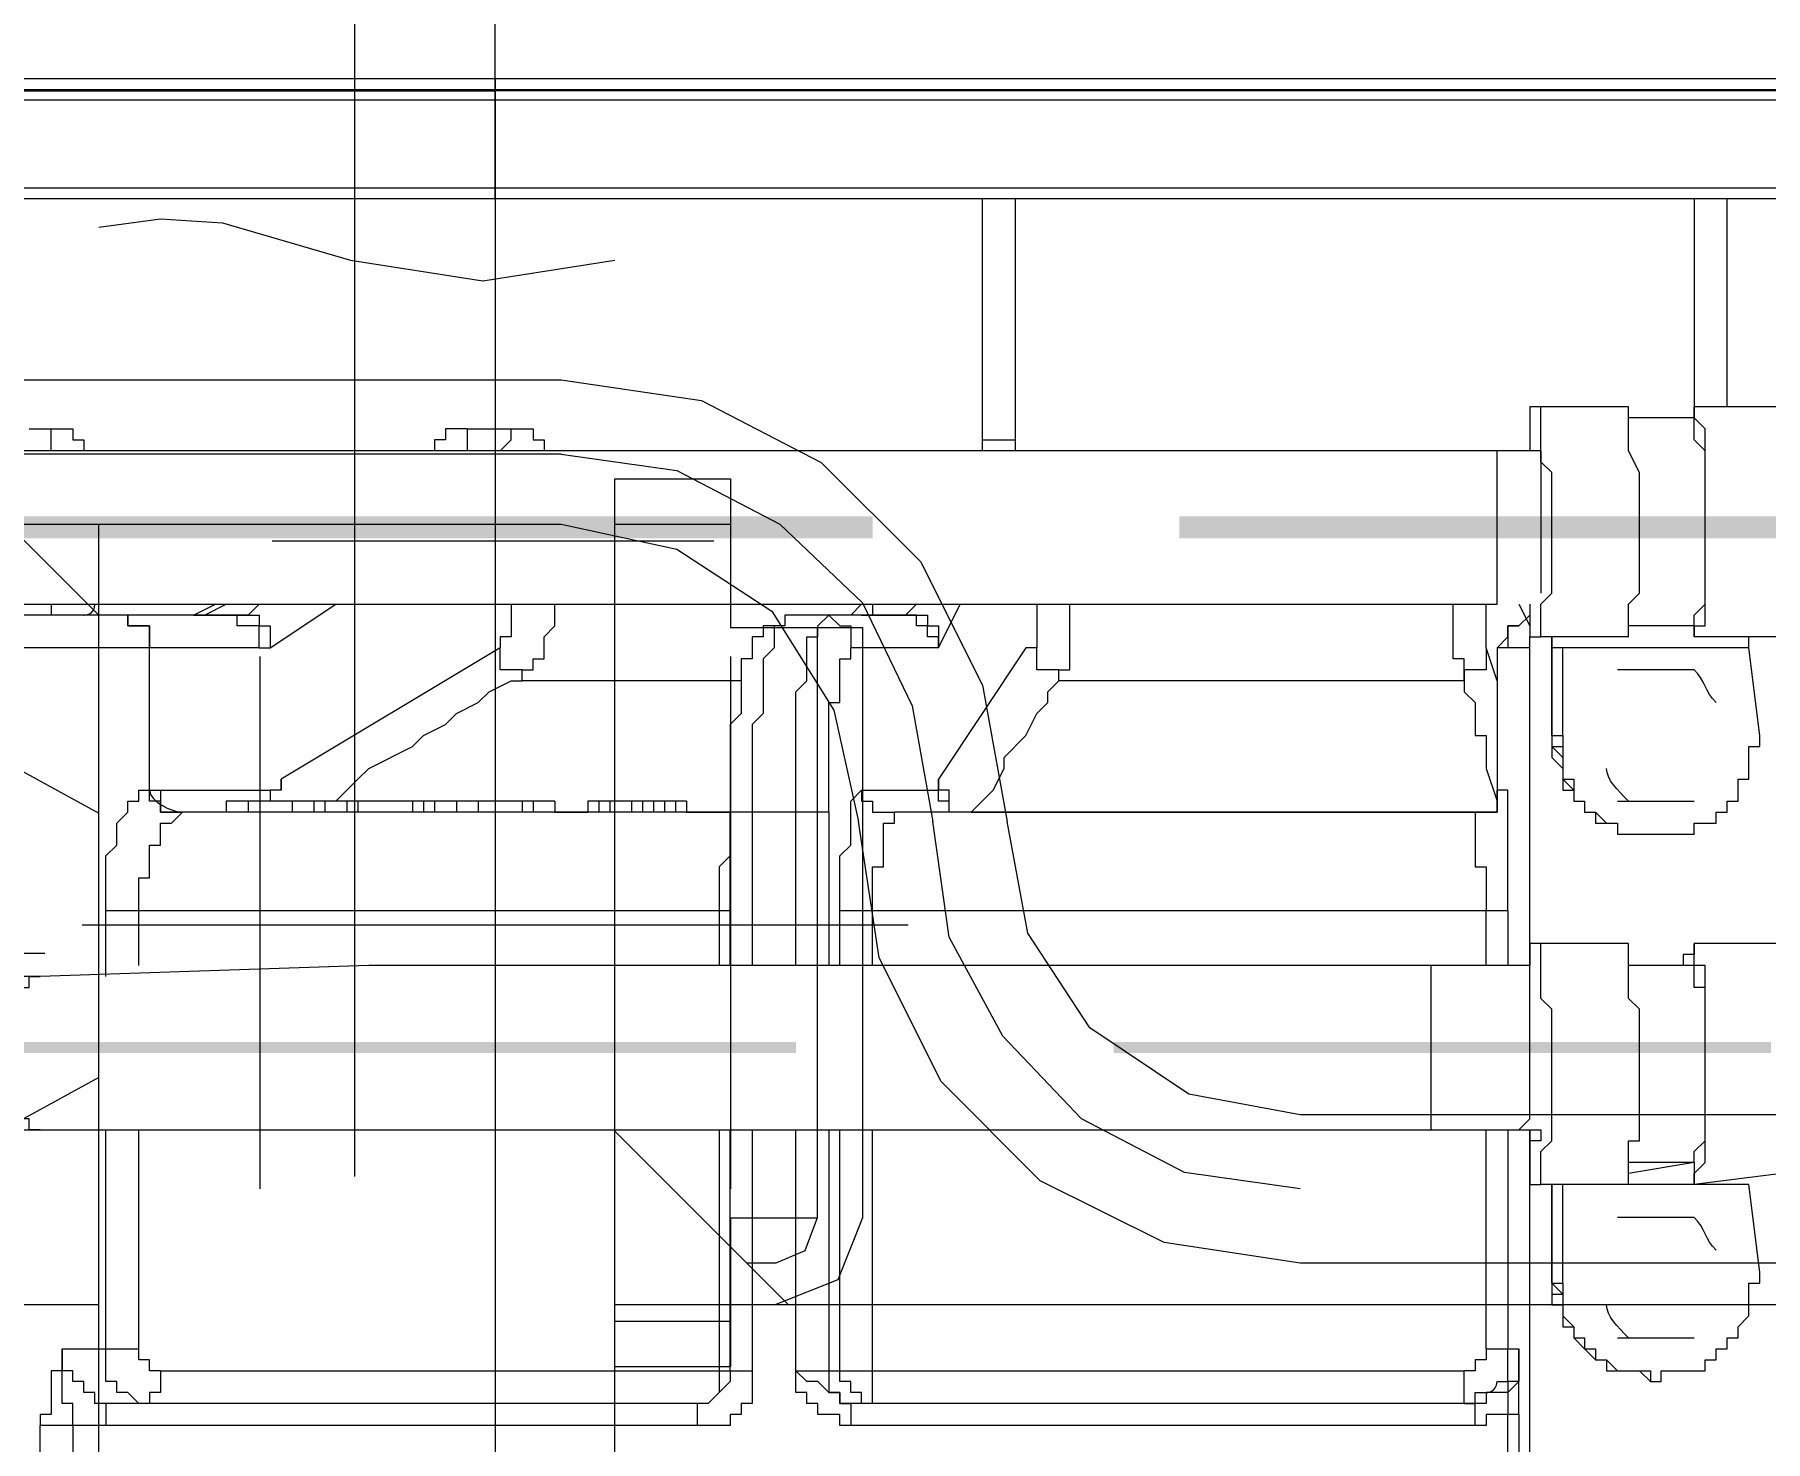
# Model space of a CAD drawing. Header units: millimetres. Extents: x 25083 to 52777, y 24772 to 45779.
# Drawn here: x 38452.4 to 38511.1, y 33560.2 to 33607.9 of the extents above; entities that cross this region are included whole.
import ezdxf

# ---------------------------------------------------------------- set-up
doc = ezdxf.new("R2010")
doc.units = ezdxf.units.MM
doc.layers.add('小车', color=7, linetype='Continuous')
doc.styles.get("Standard").update_dxf_attribs({"font": ''})
doc.styles.get('Standard').set_extended_font_data('SimSun')
doc.dimstyles.new('15', dxfattribs={"dimtxt": 15, "dimasz": 10, "dimexe": 2, "dimexo": 1, "dimgap": 1, "dimtad": 1, "dimdsep": 46, "dimtxsty": 'Standard', "dimcen": 2.5, "dimadec": 0, "dimazin": 0, "dimtfac": 1, "dimtmove": 2, "dimatfit": 3, "dimfxl": 1, "dimtolj": 1, "dimarcsym": 0})
doc.dimstyles.new('ISO-25', dxfattribs={"dimtxt": 2.5, "dimasz": 2.5, "dimexe": 1.25, "dimexo": 0.625, "dimtad": 1, "dimtxsty": 'Standard', "dimcen": 2.5, "dimadec": 0, "dimazin": 0, "dimtfac": 1, "dimtmove": 0, "dimatfit": 3, "dimfxl": 1, "dimarcsym": 0})

# ---------------------------------------------------------------- blocks, each defined once
blk = doc.blocks.new('*D925')
at = {"color": 0, "lineweight": -2}
for p, q in [((29677.862, 34881.662), (29677.862, 32448.293)), ((40733.017, 34757.645), (40733.017, 32448.293)), ((29680.362, 32449.543), (40730.517, 32449.543))]:
    blk.add_line(p, q, dxfattribs=at)
at = {"color": 0}
for points in [[(29680.362, 32449.96), (29680.362, 32449.127), (29677.862, 32449.543)], [(40730.517, 32449.127), (40730.517, 32449.96), (40733.017, 32449.543)]]:
    blk.add_solid(points, dxfattribs=at)
at = {"layer": 'DEFPOINTS', "color": 0}
for p in [(29677.862, 34882.287), (40733.017, 34758.27), (40733.017, 32449.543)]:
    blk.add_point(p, dxfattribs=at)
at = {"color": 0, "insert": (35205.439, 32451.628), "char_height": 2.5, "attachment_point": 5}
blk.add_mtext('11055,15', dxfattribs=at)
blk = doc.blocks.new('zw$D2F4')
h = blk.add_hatch(color=7)
h.dxf.hatch_style = 2
h.paths.add_polyline_path([(394.383, 1038.32), (394.383, 1041.291), (394.012, 1041.291), (394.012, 1038.32)])
h = blk.add_hatch(color=7)
edge = h.paths.add_edge_path(flags=0)
edge.add_spline(control_points=[(412.208, 988.929), (412.208, 988.929), (412.208, 999.698), (412.208, 999.698), (412.208, 999.698), (411.466, 999.698), (411.466, 999.698), (411.466, 999.698), (411.466, 988.929), (411.466, 988.929), (411.466, 988.929), (412.208, 988.929), (412.208, 988.929), (412.208, 988.929), (412.208, 988.929), (412.208, 988.929)], knot_values=[0, 0, 0, 0, 1, 1, 1, 2, 2, 2, 3, 3, 3, 4, 4, 4, 5, 5, 5, 5], degree=3, periodic=0)
edge = h.paths.add_edge_path(flags=0)
edge.add_spline(control_points=[(412.208, 1010.096), (412.208, 1010.096), (412.208, 1039.062), (412.208, 1039.062), (412.208, 1039.062), (411.466, 1039.062), (411.466, 1039.062), (411.466, 1039.062), (411.466, 1010.096), (411.466, 1010.096), (411.466, 1010.096), (412.208, 1010.096), (412.208, 1010.096), (412.208, 1010.096), (412.208, 1010.096), (412.208, 1010.096)], knot_values=[0, 0, 0, 0, 1, 1, 1, 2, 2, 2, 3, 3, 3, 4, 4, 4, 5, 5, 5, 5], degree=3, periodic=0)
h = blk.add_hatch(color=7)
edge = h.paths.add_edge_path(flags=0)
edge.add_spline(control_points=[(394.383, 991.529), (394.383, 991.529), (394.383, 1001.927), (394.383, 1001.927), (394.383, 1001.927), (394.012, 1001.927), (394.012, 1001.927), (394.012, 1001.927), (394.012, 991.529), (394.012, 991.529), (394.012, 991.529), (394.383, 991.529), (394.383, 991.529), (394.383, 991.529), (394.383, 991.529), (394.383, 991.529)], knot_values=[0, 0, 0, 0, 1, 1, 1, 2, 2, 2, 3, 3, 3, 4, 4, 4, 5, 5, 5, 5], degree=3, periodic=0)
edge = h.paths.add_edge_path(flags=0)
edge.add_spline(control_points=[(394.383, 1012.696), (394.383, 1012.696), (394.383, 1038.32), (394.383, 1038.32), (394.383, 1038.32), (394.012, 1038.32), (394.012, 1038.32), (394.012, 1038.32), (394.012, 1012.696), (394.012, 1012.696), (394.012, 1012.696), (394.383, 1012.696), (394.383, 1012.696), (394.383, 1012.696), (394.383, 1012.696), (394.383, 1012.696)], knot_values=[0, 0, 0, 0, 1, 1, 1, 2, 2, 2, 3, 3, 3, 4, 4, 4, 5, 5, 5, 5], degree=3, periodic=0)
h = blk.add_hatch(color=7)
h.dxf.hatch_style = 2
h.paths.add_polyline_path([(394.383, 988.186), (394.383, 991.529), (394.012, 991.529), (394.012, 988.186)])
h = blk.add_hatch(color=7)
h.dxf.hatch_style = 2
h.paths.add_polyline_path([(412.208, 980.759), (412.208, 988.929), (411.466, 988.929), (411.466, 980.759)])
h = blk.add_hatch(color=7)
h.dxf.hatch_style = 2
h.paths.add_polyline_path([(394.383, 979.645), (394.383, 988.186), (394.012, 988.186), (394.012, 979.645)])
h = blk.add_hatch(color=7)
h.dxf.hatch_style = 2
h.paths.add_polyline_path([(412.208, 977.417), (412.208, 980.759), (411.466, 980.759), (411.466, 978.531), (411.466, 977.417)])
at = {"color": 7, "lineweight": 5}
for points in [[(426.32, 925.798), (426.32, 1061.715)], [(427.063, 1061.715), (427.063, 925.798)], [(426.691, 1061.344), (426.691, 926.169)], [(423.349, 1045.004), (423.349, 925.798)], [(422.978, 961.077), (422.978, 1044.633)], [(422.978, 961.448), (422.978, 1044.261)], [(391.412, 1041.291), (391.412, 1038.32)], [(396.611, 1038.32), (396.611, 1041.291)], [(408.866, 1031.635), (408.866, 1039.805)], [(391.412, 1038.32), (391.412, 1038.691), (391.784, 1038.691), (391.784, 1039.062), (392.155, 1039.062), (392.526, 1039.062), (392.898, 1039.062), (392.898, 1039.434), (394.012, 1039.434)], [(394.012, 1039.434), (395.497, 1039.434), (395.497, 1039.062), (396.24, 1039.062), (396.24, 1038.691), (396.611, 1038.691), (396.611, 1038.32)], [(407.752, 1030.893), (407.752, 1039.062)], [(409.238, 1039.062), (409.238, 988.929)], [(414.437, 988.929), (414.437, 1039.062)], [(415.179, 1038.691), (415.179, 1037.948)], [(378.043, 1038.32), (381.386, 1038.32)], [(381.386, 1037.206), (381.386, 1038.32)], [(383.985, 1037.577), (383.242, 1037.577), (383.242, 1037.948), (381.757, 1037.948), (381.757, 1038.32), (381.386, 1038.32)], [(391.412, 1038.32), (391.412, 991.529)], [(396.983, 991.529), (396.983, 1027.179), (396.611, 1038.32)], [(409.238, 1037.948), (408.866, 1037.948), (408.866, 1038.32)], [(381.386, 1037.206), (382.128, 1037.206), (382.128, 1037.577), (383.985, 1037.577)], [(382.128, 1036.092), (382.128, 1036.463), (382.5, 1036.463), (382.5, 1036.834), (382.871, 1036.834), (382.871, 1037.206), (383.242, 1037.206), (383.242, 1037.577), (383.985, 1037.577)], [(383.985, 1037.577), (383.985, 1034.978)], [(415.179, 1037.948), (415.179, 1037.206), (414.808, 1037.206), (414.808, 1036.834), (414.437, 1036.834)], [(414.437, 1037.948), (415.179, 1037.948)], [(381.386, 1037.206), (378.043, 1037.206)], [(381.386, 1036.463), (381.386, 1037.206)], [(381.386, 1016.038), (381.386, 1036.463)], [(382.128, 1036.092), (381.386, 1036.092), (381.386, 1036.463)], [(382.128, 1016.038), (382.128, 1036.092)], [(382.5, 1035.349), (382.5, 1035.72), (382.871, 1035.72), (382.871, 1036.092), (383.614, 1036.092), (383.985, 1036.092)], [(383.985, 1036.092), (391.412, 1036.092)], [(396.611, 1036.092), (398.84, 1036.092)], [(398.84, 1014.924), (398.84, 1036.092)], [(398.84, 1036.092), (400.696, 1036.092), (401.068, 1035.72), (401.81, 1035.72), (402.182, 1035.349), (402.553, 1035.349), (402.553, 1034.978), (402.925, 1034.978), (402.925, 1034.606)], [(382.128, 1034.606), (382.128, 1034.978), (382.5, 1035.349)], [(408.866, 1035.349), (408.495, 1035.349), (408.495, 1034.978)], [(408.495, 1034.978), (408.495, 1035.349), (408.866, 1035.349)], [(383.242, 1034.235), (382.5, 1034.235), (382.5, 1034.606), (382.128, 1034.606)], [(383.242, 1034.235), (383.242, 1034.606), (383.614, 1034.606), (383.614, 1034.978), (383.985, 1034.978)], [(383.985, 1034.978), (391.412, 1034.978)], [(396.983, 1034.978), (398.84, 1034.978)], [(398.84, 1034.978), (399.954, 1034.978), (399.954, 1034.606), (401.068, 1034.606), (401.068, 1034.235), (401.439, 1034.235), (401.81, 1034.235), (401.81, 1033.863)], [(402.925, 1034.606), (402.925, 1034.235), (402.182, 1034.235), (402.182, 1033.863)], [(402.182, 1034.235), (402.553, 1034.235), (402.553, 1034.606), (402.925, 1034.606)], [(402.925, 1034.606), (402.925, 1030.521)], [(402.925, 1034.606), (407.752, 1034.606)], [(402.925, 1034.606), (407.752, 1034.606)], [(408.495, 1034.978), (408.495, 1034.606), (407.752, 1034.606)], [(407.752, 1034.606), (408.124, 1034.606)], [(408.124, 1034.606), (408.495, 1034.606), (408.495, 1034.978)], [(383.242, 1034.235), (383.242, 1014.181)], [(401.81, 1033.863), (402.182, 1033.492)], [(402.182, 1033.863), (402.182, 1034.235)], [(402.182, 1033.863), (402.182, 1033.492)], [(402.182, 1033.492), (402.182, 1033.863)], [(402.182, 1011.582), (402.182, 1033.492)], [(408.866, 1033.121), (409.238, 1032.378)], [(408.866, 1032.749), (408.866, 1033.121)], [(408.866, 1033.121), (408.866, 1032.749)], [(408.866, 1032.749), (409.238, 1032.007)], [(408.866, 1032.749), (409.238, 1032.007)], [(408.866, 1032.749), (408.866, 1031.264)], [(402.553, 1032.007), (402.182, 1032.007)], [(402.553, 1020.866), (402.553, 1032.007)], [(407.752, 1030.893), (408.495, 1030.893), (408.495, 1031.264), (408.495, 1031.635), (408.866, 1031.635)], [(408.866, 1031.264), (408.866, 1031.635)], [(402.553, 1031.264), (402.182, 1031.264)], [(408.866, 1031.264), (408.866, 1030.893), (408.495, 1030.893), (408.495, 1030.521), (408.124, 1030.521), (407.752, 1030.521)], [(409.238, 1030.893), (408.866, 1031.264)], [(409.238, 1030.893), (408.866, 1031.264)], [(403.296, 1030.15), (402.925, 1030.15), (402.925, 1030.521)], [(407.752, 1030.893), (407.752, 1030.521)], [(407.752, 1030.521), (409.238, 1028.293)], [(402.553, 1029.778), (402.182, 1029.778)], [(402.925, 1030.15), (403.296, 1030.15)], [(407.752, 1022.723), (403.296, 1030.15)], [(402.553, 1029.036), (402.182, 1029.036)], [(402.553, 1028.664), (402.182, 1028.664)], [(402.553, 1028.293), (402.925, 1027.922)], [(402.553, 1028.293), (403.296, 1027.55)], [(402.553, 1027.922), (402.182, 1027.922)], [(402.553, 1027.55), (402.182, 1027.55)], [(402.925, 1027.922), (403.296, 1027.55)], [(403.296, 1027.55), (403.667, 1027.179), (404.41, 1025.694), (404.781, 1025.322), (405.153, 1024.579), (405.524, 1024.208), (405.895, 1023.465), (406.267, 1023.094), (406.638, 1022.351), (406.638, 1021.98)], [(402.553, 1025.694), (402.182, 1025.694)], [(402.553, 1025.322), (402.182, 1025.322)], [(415.179, 1023.837), (415.179, 1024.579), (414.808, 1024.579), (414.808, 1024.951), (414.437, 1024.951), (414.437, 1025.322)], [(402.553, 1024.951), (402.182, 1024.951)], [(402.553, 1024.208), (402.182, 1024.208)], [(402.553, 1023.465), (402.182, 1023.465)], [(415.179, 1023.837), (414.437, 1023.837)], [(415.179, 1023.837), (415.179, 1022.351)], [(406.638, 1021.98), (407.009, 1021.98), (407.009, 1022.723), (407.381, 1022.723), (407.752, 1022.723)], [(409.238, 1022.351), (408.124, 1022.351), (408.124, 1022.723), (407.752, 1022.723)], [(414.437, 1022.723), (414.808, 1022.351), (415.179, 1022.351)], [(415.179, 1022.351), (415.179, 1021.609), (414.808, 1021.609), (414.808, 1021.237), (414.437, 1021.237)], [(402.553, 1021.98), (402.182, 1021.98)], [(402.553, 1021.609), (402.182, 1021.609)], [(406.638, 1014.553), (406.638, 1021.98)], [(406.638, 1021.98), (407.009, 1021.98), (407.009, 1021.609), (407.381, 1021.609), (407.381, 1021.237), (408.124, 1021.237), (408.495, 1020.866), (409.238, 1020.866)], [(402.182, 1020.866), (402.182, 1019.752)], [(402.553, 1020.866), (402.182, 1020.866)], [(402.553, 1019.752), (402.182, 1019.752)], [(402.553, 1019.752), (402.182, 1019.752)], [(402.553, 1019.752), (402.182, 1019.752)], [(402.553, 1019.38), (402.182, 1019.38)], [(402.553, 1016.41), (402.553, 1019.752)], [(402.553, 1019.009), (402.182, 1019.009)], [(402.553, 1018.266), (402.182, 1018.266)], [(402.553, 1017.895), (402.182, 1017.895)], [(402.553, 1017.524), (402.182, 1017.524)], [(402.553, 1017.152), (402.182, 1017.152)], [(402.553, 1016.781), (402.182, 1016.781)], [(402.553, 1016.781), (402.182, 1016.781)], [(402.182, 1016.41), (402.182, 1014.924)], [(402.553, 1016.41), (402.182, 1016.41)], [(402.553, 1016.41), (402.182, 1016.41)], [(382.5, 1014.181), (382.128, 1014.181), (382.128, 1014.553), (381.757, 1014.553), (381.757, 1014.924), (381.386, 1014.924), (381.386, 1015.295), (381.386, 1015.667), (381.386, 1016.038)], [(381.386, 1016.038), (382.128, 1016.038)], [(382.128, 1015.667), (382.128, 1016.038)], [(383.242, 1014.924), (382.871, 1014.924), (382.128, 1015.667)], [(382.871, 1015.295), (382.5, 1015.295)], [(383.242, 1015.295), (382.871, 1015.295)], [(391.412, 1015.295), (383.242, 1015.295)], [(398.84, 1015.295), (396.983, 1015.295)], [(401.439, 1014.924), (400.696, 1014.924), (400.325, 1015.295), (398.84, 1015.295)], [(383.242, 1014.924), (391.412, 1014.924)], [(396.983, 1014.924), (402.182, 1014.924)], [(408.866, 1013.067), (408.495, 1013.067), (408.495, 1013.81), (408.124, 1013.81), (408.124, 1014.181), (407.381, 1014.181), (407.381, 1014.553), (407.009, 1014.553), (405.524, 1014.553), (405.153, 1014.924), (402.182, 1014.924)], [(383.242, 1014.181), (382.5, 1014.181)], [(391.412, 1014.181), (383.242, 1014.181)], [(402.182, 1014.181), (396.983, 1014.181)], [(408.866, 1013.067), (408.495, 1013.067), (408.495, 1013.439), (407.752, 1013.439), (407.381, 1013.81), (405.895, 1013.81), (405.524, 1013.81), (405.153, 1014.181), (402.182, 1014.181)], [(408.866, 1008.982), (408.866, 1013.067)], [(381.386, 1010.839), (381.386, 1011.211), (381.757, 1011.211), (381.757, 1011.953), (382.128, 1011.953), (382.128, 1012.325), (382.5, 1012.325), (382.5, 1012.696), (383.242, 1012.696)], [(382.128, 1010.839), (382.128, 1011.211), (382.5, 1011.211), (382.5, 1011.582), (382.871, 1011.953), (382.871, 1012.325), (383.242, 1012.696)], [(383.242, 1012.696), (383.242, 990.043)], [(383.242, 1012.696), (391.412, 1012.696)], [(396.983, 1012.696), (402.182, 1012.696)], [(402.182, 1012.696), (406.267, 1012.696), (406.638, 1012.325), (408.124, 1012.325), (408.124, 1011.953), (408.495, 1011.953)], [(383.242, 1011.582), (382.5, 1011.582), (382.5, 1011.211), (382.128, 1011.211), (382.128, 1010.839)], [(391.412, 1011.582), (383.242, 1011.582)], [(402.182, 1011.582), (396.983, 1011.582)], [(402.182, 1011.582), (405.895, 1011.582), (405.895, 1011.211), (407.381, 1011.211), (407.381, 1010.839), (407.752, 1010.839)], [(408.495, 1011.953), (408.866, 1011.582)], [(408.866, 1011.582), (408.495, 1011.211), (408.495, 1010.839)], [(382.5, 1010.839), (382.871, 1010.839), (382.871, 1011.211), (383.242, 1011.211)], [(383.242, 1011.211), (391.412, 1011.211)], [(396.983, 1011.211), (398.84, 1011.211)], [(398.84, 988.558), (398.84, 1011.211)], [(398.84, 1011.211), (400.696, 1011.211), (401.068, 1010.839), (402.553, 1010.839), (402.925, 1010.468)], [(381.386, 989.672), (381.386, 1010.839)], [(381.757, 1010.839), (381.386, 1010.839)], [(382.128, 1010.839), (381.757, 1010.839)], [(382.128, 989.672), (382.128, 1010.839)], [(382.128, 1010.096), (382.128, 1010.468), (382.5, 1010.468), (382.5, 1010.839)], [(402.925, 1010.468), (402.553, 1010.468), (402.553, 1010.096), (402.182, 1010.096), (402.182, 1009.725), (402.182, 1009.354)], [(402.925, 1010.468), (402.925, 1007.868)], [(407.752, 1007.868), (407.752, 1010.839)], [(408.495, 1010.839), (407.752, 1010.839)], [(408.866, 1010.839), (409.238, 1010.468)], [(408.866, 1010.096), (408.866, 1010.468)], [(408.866, 1010.468), (408.866, 1010.096)], [(382.128, 1010.096), (383.242, 1010.096)], [(383.242, 1010.096), (391.412, 1010.096)], [(396.983, 1010.096), (398.84, 1010.096)], [(398.84, 1010.096), (400.325, 1010.096), (400.325, 1009.725), (401.81, 1009.725), (401.81, 1009.354), (402.182, 1009.354)], [(408.866, 1010.096), (408.866, 1008.982)], [(409.238, 1010.096), (408.866, 1010.096)], [(409.238, 1010.096), (408.866, 1010.096)], [(402.182, 989.672), (402.182, 1009.354)], [(408.866, 1008.982), (408.866, 1008.24), (408.495, 1008.24), (408.495, 1007.868), (408.124, 1007.868), (407.752, 1007.868)], [(407.752, 1007.868), (408.124, 1007.868), (408.124, 1008.24), (408.495, 1008.24), (408.495, 1008.611), (408.866, 1008.611), (408.866, 1008.982)], [(408.866, 1008.982), (409.238, 1008.611)], [(408.866, 1008.982), (409.238, 1008.611)], [(402.182, 1006.754), (402.182, 1007.497), (402.553, 1007.497), (402.553, 1007.868), (402.925, 1007.868)], [(402.182, 1007.126), (402.182, 1007.497), (402.553, 1007.497)], [(402.553, 1007.497), (402.925, 1007.497), (402.925, 1007.868), (403.296, 1007.868)], [(403.296, 1007.868), (402.925, 1007.868)], [(407.752, 1004.897), (403.296, 1007.868)], [(407.752, 1007.868), (409.238, 1007.126)], [(402.182, 1006.754), (402.182, 1007.126)], [(402.182, 1006.754), (402.182, 989.3)], [(402.182, 1006.754), (402.925, 1006.012), (403.667, 1005.64), (404.039, 1005.64), (404.781, 1004.897), (405.524, 1004.526), (405.895, 1004.155), (406.267, 1004.155), (406.638, 1003.783)], [(422.978, 1006.383), (414.808, 1006.383)], [(414.808, 1006.383), (414.808, 1005.269)], [(422.978, 1005.269), (414.808, 1005.269)], [(406.638, 1003.783), (407.009, 1003.783), (407.009, 1004.526), (407.381, 1004.526), (407.752, 1004.526), (407.752, 1004.897)], [(409.238, 1004.526), (407.752, 1004.526), (407.752, 1004.897)], [(406.638, 990.043), (406.638, 1003.783)], [(406.638, 1003.783), (407.009, 1003.783), (407.009, 1003.412), (409.238, 1003.412)], [(391.412, 991.529), (391.412, 988.186)], [(391.412, 991.529), (391.412, 991.157), (392.898, 991.157), (394.383, 991.157)], [(394.383, 991.157), (396.983, 991.157), (396.983, 991.529)], [(396.983, 988.186), (396.983, 991.529)], [(382.128, 990.043), (382.128, 989.672), (382.5, 989.672), (382.5, 989.3)], [(382.128, 990.043), (382.5, 990.043)], [(382.5, 990.043), (383.242, 990.043)], [(383.985, 989.3), (383.614, 989.3), (383.614, 989.672), (383.242, 989.672), (383.242, 990.043)], [(406.638, 990.043), (406.267, 990.043), (405.895, 989.672), (404.781, 989.672), (404.781, 989.3), (403.667, 989.3)], [(406.638, 990.043), (407.381, 990.043), (407.381, 990.414), (409.238, 990.414)], [(407.752, 989.3), (407.009, 989.3), (407.009, 989.672), (407.009, 990.043), (406.638, 990.043)], [(381.386, 989.672), (382.128, 989.672)], [(381.757, 988.558), (381.757, 989.3), (381.386, 989.3), (381.386, 989.672)], [(382.5, 988.929), (382.5, 989.3), (382.128, 989.3), (382.128, 989.672)], [(383.985, 989.3), (383.985, 988.186)], [(383.985, 989.3), (391.412, 989.3)], [(396.983, 989.3), (398.84, 989.3)], [(402.182, 989.672), (400.325, 989.672), (400.325, 989.3), (398.84, 989.3)], [(402.925, 988.929), (402.182, 988.929), (402.182, 989.672)], [(402.182, 989.3), (402.182, 989.672)], [(403.667, 989.3), (402.553, 988.929)], [(406.638, 988.929), (407.752, 989.3)], [(407.752, 989.3), (409.238, 989.3)], [(383.985, 988.186), (382.871, 988.186), (382.871, 988.558), (382.5, 988.558), (382.5, 988.929)], [(382.871, 988.929), (382.871, 988.558), (383.985, 988.558)], [(398.84, 988.558), (402.925, 988.558), (402.925, 988.929)], [(407.752, 988.929), (402.925, 988.929)], [(407.752, 988.929), (402.925, 988.929)], [(407.752, 987.815), (407.752, 988.929)], [(407.752, 988.929), (408.124, 988.558)], [(408.866, 987.815), (408.495, 988.186), (408.495, 988.558), (408.124, 988.558), (407.752, 988.558), (407.752, 988.929)], [(409.238, 988.929), (411.466, 988.929), (411.837, 988.929)], [(411.837, 988.929), (414.437, 988.929)], [(414.437, 987.444), (414.437, 988.929)], [(378.043, 988.558), (381.757, 988.558)], [(381.757, 988.186), (378.043, 988.186)], [(381.757, 988.186), (381.757, 988.558)], [(382.128, 988.558), (381.757, 988.558)], [(381.757, 988.186), (383.985, 988.186)], [(383.985, 988.186), (382.871, 988.186), (382.5, 988.558), (382.128, 988.558)], [(391.412, 988.558), (383.985, 988.558)], [(391.412, 988.186), (391.412, 987.444)], [(391.412, 988.186), (391.784, 987.815), (393.269, 987.815), (394.383, 987.815)], [(394.383, 987.815), (396.983, 987.815), (396.983, 988.186)], [(398.84, 988.558), (396.983, 988.558)], [(408.124, 988.558), (408.495, 988.558), (408.495, 988.186), (408.866, 987.815)], [(409.238, 988.186), (408.495, 987.815)], [(368.017, 987.815), (391.041, 987.815)], [(389.556, 987.815), (389.556, 987.444)], [(391.041, 987.815), (389.556, 987.815)], [(391.041, 987.444), (391.041, 987.815)], [(391.041, 987.815), (391.412, 987.815)], [(391.412, 987.815), (391.041, 987.815)], [(396.983, 987.815), (407.752, 987.815)], [(397.725, 987.444), (397.725, 987.815), (396.983, 987.815)], [(407.752, 987.815), (408.124, 987.815)], [(408.124, 987.815), (408.124, 987.444)], [(409.238, 987.815), (408.124, 987.815)], [(415.922, 987.444), (415.922, 987.815), (414.437, 987.815)], [(386.213, 987.072), (385.471, 987.072), (385.471, 986.701), (384.728, 986.701), (384.728, 986.329), (384.357, 986.329), (383.985, 985.958), (383.614, 985.587), (383.614, 985.215), (383.242, 985.215), (383.242, 984.101), (382.871, 983.73)], [(386.213, 987.072), (385.842, 986.701), (384.728, 986.701), (384.728, 986.329), (384.357, 986.329), (384.357, 985.958), (383.985, 985.958), (383.985, 985.587), (383.614, 985.587), (383.614, 985.215), (383.242, 985.215), (383.242, 984.101), (382.871, 983.73)], [(386.213, 987.072), (385.842, 987.072), (385.842, 986.701), (384.728, 986.701), (384.728, 986.329), (384.357, 986.329), (384.357, 985.958), (383.985, 985.958), (383.614, 985.587), (383.614, 985.215), (383.242, 985.215), (383.242, 984.101), (382.871, 983.73)], [(386.213, 987.072), (386.213, 986.701)], [(389.556, 987.072), (386.213, 987.072)], [(386.213, 987.072), (389.556, 987.072)], [(389.556, 987.072), (386.213, 987.072)], [(389.556, 984.473), (389.556, 987.444)], [(389.556, 987.444), (390.67, 987.444), (391.041, 987.072), (394.755, 987.072), (395.126, 987.072), (395.497, 987.072), (395.869, 987.444), (397.725, 987.444)], [(389.556, 980.388), (389.556, 987.072)], [(389.556, 986.701), (389.556, 987.072)], [(391.412, 987.444), (391.041, 987.444)], [(397.725, 984.473), (397.725, 987.444)], [(404.781, 987.072), (404.039, 987.072), (403.667, 986.701), (402.925, 986.701), (402.925, 986.329), (402.553, 986.329), (402.553, 985.958), (402.182, 985.958), (402.182, 985.587), (401.81, 985.587), (401.81, 984.844), (401.439, 984.844), (401.439, 983.73)], [(404.781, 987.072), (404.41, 987.072), (404.41, 986.701), (403.296, 986.701), (403.296, 986.329), (402.553, 986.329), (402.553, 985.958), (402.182, 985.958), (402.182, 985.587), (401.81, 985.587), (401.81, 984.844), (401.439, 984.844), (401.439, 983.73)], [(404.781, 987.072), (404.41, 987.072), (404.039, 986.701), (403.296, 986.701), (402.925, 986.329), (402.553, 986.329), (402.553, 985.958), (402.182, 985.958), (402.182, 985.587), (401.81, 985.587), (401.81, 984.844), (401.439, 984.844), (401.439, 983.73)], [(404.781, 987.072), (404.781, 986.701)], [(408.124, 987.072), (404.781, 987.072)], [(404.781, 987.072), (408.124, 987.072)], [(407.752, 987.072), (404.781, 987.072)], [(407.752, 980.388), (407.752, 987.072)], [(407.752, 986.701), (407.752, 987.072)], [(407.752, 987.072), (408.124, 987.072)], [(408.124, 987.072), (407.752, 987.072)], [(408.124, 984.473), (408.124, 987.444)], [(408.124, 987.444), (409.238, 987.444), (409.609, 987.072), (412.951, 987.072), (413.694, 987.072), (414.065, 987.444), (415.922, 987.444)], [(414.437, 987.444), (410.723, 987.444), (409.609, 987.444)], [(415.922, 984.473), (415.922, 987.444)], [(386.213, 986.701), (385.099, 986.701), (384.728, 986.329), (384.357, 986.329), (384.357, 985.958), (383.985, 985.958), (383.985, 985.587), (383.614, 985.587), (383.614, 985.215), (383.242, 984.844), (383.242, 983.73), (382.871, 983.73), (382.871, 983.359)], [(386.213, 986.701), (389.556, 986.701)], [(389.556, 980.388), (389.556, 986.701)], [(404.781, 986.701), (403.296, 986.701), (403.296, 986.329), (402.553, 986.329), (402.553, 985.958), (402.182, 985.958), (402.182, 985.587), (401.81, 985.215), (401.81, 984.844), (401.439, 984.844), (401.439, 983.359)], [(404.781, 986.701), (407.752, 986.701)], [(407.752, 980.388), (407.752, 986.701)], [(384.357, 984.844), (384.357, 982.245)], [(388.442, 982.245), (388.442, 984.844)], [(402.553, 984.844), (402.553, 982.245)], [(407.009, 982.245), (407.009, 984.844)], [(389.556, 984.473), (391.041, 984.473), (391.041, 984.101), (394.755, 984.101), (395.126, 984.101), (395.497, 984.101), (395.869, 984.473), (397.725, 984.473)], [(390.298, 982.245), (389.927, 984.473)], [(390.298, 982.245), (390.298, 984.473)], [(396.983, 982.245), (396.983, 984.473)], [(408.124, 984.473), (409.238, 984.473), (409.609, 984.101), (412.951, 984.101), (413.694, 984.101), (414.437, 984.473), (415.922, 984.473)], [(408.495, 982.245), (408.495, 984.473)], [(408.495, 982.245), (408.495, 984.473)], [(415.551, 982.245), (415.551, 984.473)], [(382.871, 983.359), (383.242, 983.359), (383.242, 981.873), (383.614, 981.873), (383.614, 981.502), (383.985, 981.502), (383.985, 981.13), (384.357, 981.13), (384.357, 980.759), (384.728, 980.759), (385.099, 980.388), (386.213, 980.388), (386.213, 980.016), (386.585, 980.016)], [(401.439, 983.359), (401.439, 982.245), (401.81, 982.245), (401.81, 981.502), (402.182, 981.502), (402.182, 981.13), (402.553, 981.13), (402.553, 980.759), (403.296, 980.759), (403.296, 980.388), (404.41, 980.388), (404.41, 980.016), (404.781, 980.016)], [(389.927, 979.274), (389.556, 982.245)], [(390.298, 982.245), (389.556, 982.245)], [(389.556, 982.245), (389.927, 982.245), (390.298, 981.873), (394.755, 981.873), (395.126, 981.873), (396.983, 981.873), (396.983, 982.245), (397.725, 982.245)], [(390.298, 982.245), (390.67, 982.245), (391.041, 981.873), (394.755, 981.873), (395.126, 981.873), (396.24, 981.873), (396.24, 982.245), (396.983, 982.245)], [(397.725, 982.245), (397.354, 982.245), (397.354, 982.616), (396.983, 982.616)], [(397.725, 979.274), (397.725, 982.245)], [(408.124, 979.274), (408.124, 982.245)], [(408.495, 982.245), (408.124, 982.245)], [(408.124, 982.245), (408.495, 982.245), (408.495, 981.873), (412.951, 981.873), (413.694, 981.873), (415.179, 981.873), (415.551, 982.245), (415.922, 982.245)], [(408.495, 982.245), (408.866, 982.245), (409.238, 981.873), (412.951, 981.873), (413.323, 981.873), (414.437, 981.873), (414.808, 982.245), (415.551, 982.245)], [(415.922, 982.245), (415.551, 982.245), (415.551, 982.616)], [(422.978, 982.245), (415.922, 982.245)], [(415.922, 979.274), (415.922, 982.245)], [(415.922, 981.13), (422.978, 981.13)], [(386.585, 980.016), (389.556, 980.388)], [(404.781, 980.016), (407.752, 980.388)], [(407.752, 980.388), (408.124, 980.388)]]:
    blk.add_lwpolyline(points, dxfattribs=at)
for points in [[(408.866, 1036.834), (408.866, 1036.834), (408.866, 1036.463), (409.238, 1036.463)], [(408.866, 1036.834), (408.866, 1036.834), (408.866, 1036.834), (408.866, 1036.834)], [(402.925, 1034.606), (402.553, 1034.606), (402.182, 1033.863), (402.182, 1033.492)], [(408.866, 1033.121), (408.866, 1033.121), (408.866, 1033.121), (408.866, 1033.121)], [(408.866, 1033.121), (408.866, 1033.121), (408.866, 1033.121), (408.866, 1033.121)], [(408.866, 1032.749), (408.866, 1032.749), (408.866, 1032.749), (408.866, 1032.749)], [(408.866, 1032.749), (408.866, 1032.749), (408.866, 1032.749), (408.866, 1032.749)], [(402.925, 1030.521), (402.925, 1030.521), (402.925, 1030.521), (402.553, 1030.521)], [(402.182, 1014.924), (402.182, 1014.924), (402.182, 1014.924), (402.182, 1014.924)], [(402.182, 1014.181), (402.182, 1014.181), (402.182, 1014.181), (402.182, 1014.181)], [(408.866, 1010.468), (408.866, 1010.468), (408.866, 1010.468), (408.866, 1010.468)], [(414.808, 1006.383), (414.808, 1006.383), (414.437, 1006.383), (414.437, 1006.383)], [(414.808, 1005.269), (414.808, 1005.269), (414.437, 1005.269), (414.437, 1005.269)], [(382.5, 989.3), (382.5, 989.3), (382.5, 988.929), (382.871, 988.929)], [(382.5, 989.3), (382.5, 989.3), (382.5, 989.3), (382.5, 989.3)], [(402.182, 989.672), (402.182, 989.672), (402.182, 989.672), (402.182, 989.672)], [(402.182, 989.672), (402.182, 989.672), (402.182, 989.672), (402.182, 989.672)], [(402.182, 989.672), (402.182, 989.672), (402.182, 989.672), (402.182, 989.672)], [(402.182, 989.3), (402.182, 989.3), (402.182, 988.929), (402.182, 988.929)], [(402.182, 988.929), (402.182, 988.929), (402.553, 988.929), (402.553, 988.929)], [(402.553, 988.929), (402.553, 988.929), (402.553, 988.929), (402.553, 988.929)], [(402.553, 988.929), (402.925, 988.929), (402.925, 988.929), (402.925, 988.929)], [(402.553, 988.929), (402.553, 988.929), (402.553, 988.929), (402.553, 988.929)], [(402.925, 988.929), (402.925, 988.929), (402.925, 988.929), (402.925, 988.929)], [(408.124, 987.815), (408.124, 987.815), (408.124, 987.815), (408.124, 987.815)], [(384.357, 984.473), (384.728, 984.844), (385.099, 985.215), (385.471, 985.215)], [(402.553, 984.473), (402.925, 984.844), (403.296, 985.215), (403.667, 985.215)], [(387.327, 981.502), (387.699, 981.873), (388.07, 981.873), (388.442, 982.245)], [(405.895, 981.502), (406.267, 981.873), (406.638, 981.873), (407.009, 982.245)]]:
    blk.add_open_spline(points, degree=3, dxfattribs=at)
blk = doc.blocks.new('*D469')
at = {"layer": 'DEFPOINTS', "color": 0}
for p in [(36061.191, 116692.222), (36180.039, 116685.352), (36180.039, 116527.033)]:
    blk.add_point(p, dxfattribs=at)
at = {"layer": '小车', "color": 0, "linetype": 'Continuous', "lineweight": -2}
for p, q in [((36061.191, 116691.222), (36061.191, 116525.033)), ((36180.039, 116684.352), (36180.039, 116525.033)), ((36071.191, 116527.033), (36084.175, 116527.033)), ((36170.039, 116527.033), (36146.425, 116527.033))]:
    blk.add_line(p, q, dxfattribs=at)
at = {"layer": '小车', "color": 0}
for points in [[(36071.191, 116528.7), (36071.191, 116525.366), (36061.191, 116527.033)], [(36170.039, 116528.7), (36170.039, 116525.366), (36180.039, 116527.033)]]:
    blk.add_solid(points, dxfattribs=at)
at = {"layer": '小车', "color": 0, "insert": (36115.3, 116527.033), "char_height": 15, "attachment_point": 5}
blk.add_mtext('\\A1;118.85', dxfattribs=at)
blk = doc.blocks.new('*D470')
at = {"layer": 'DEFPOINTS', "color": 0}
for p in [(36180.039, 116639.326), (36197.537, 116639.326), (36197.537, 116438.26)]:
    blk.add_point(p, dxfattribs=at)
at = {"layer": '小车', "color": 0, "linetype": 'Continuous', "lineweight": -2}
for p, q in [((36180.039, 116638.326), (36180.039, 116436.26)), ((36197.537, 116638.326), (36197.537, 116436.26)), ((36170.039, 116438.26), (36160.039, 116438.26)), ((36180.039, 116438.26), (36197.537, 116438.26)), ((36207.537, 116438.26), (36217.537, 116438.26))]:
    blk.add_line(p, q, dxfattribs=at)
at = {"layer": '小车', "color": 0}
for points in [[(36170.039, 116439.926), (36170.039, 116436.593), (36180.039, 116438.26)], [(36207.537, 116439.926), (36207.537, 116436.593), (36197.537, 116438.26)]]:
    blk.add_solid(points, dxfattribs=at)
at = {"layer": '小车', "color": 0, "insert": (36193.655, 116438.26), "char_height": 15, "attachment_point": 5}
blk.add_mtext('\\A1;17.5', dxfattribs=at)
blk = doc.blocks.new('A$C1A4175F5')
at = {"layer": '小车', "color": 1, "lineweight": 0}
for points in [[(1126.465, 397.979), (1126.465, 427.936)], [(1131.224, 364.803), (1131.224, 412.398)], [(1131.224, 364.803), (1131.224, 412.398)], [(1126.465, 402.039), (1126.465, 354.444)], [(1139.903, 396.999), (1137.803, 397.279), (1135.704, 397.139), (1131.364, 395.879), (1126.885, 395.179), (1122.405, 395.879)], [(1124.225, 389.3), (1120.305, 388.74), (1116.806, 386.92), (1114.006, 384.261), (1112.326, 380.761), (1111.626, 376.841)], [(1124.225, 389.3), (1175.04, 389.3)], [(1134.024, 386.36), (1119.045, 386.36)], [(1118.485, 382.441), (1118.485, 364.383)], [(1134.444, 382.441), (1134.444, 364.383)], [(1099.167, 364.383), (1103.087, 364.943), (1106.587, 366.762), (1109.246, 369.562), (1111.066, 372.922), (1111.626, 376.841)], [(1140.463, 373.342), (1112.466, 373.342)], [(1141.723, 372.362), (1172.8, 372.362)]]:
    blk.add_lwpolyline(points, dxfattribs=at)
at = {"layer": '小车', "color": 7, "lineweight": 0}
for points in [[(1064.171, 401.619), (1126.465, 401.619)], [(1188.758, 401.619), (1126.465, 401.619)], [(1139.903, 383.841), (1156.422, 400.359)], [(1124.225, 391.82), (1119.465, 391.12), (1115.406, 389.02), (1112.046, 385.66), (1109.946, 381.461), (1109.106, 376.841)], [(1175.04, 391.82), (1124.225, 391.82)], [(1118.485, 388.46), (1118.485, 383.421)], [(1122.405, 388.46), (1118.485, 388.46)], [(1122.405, 309.648), (1122.405, 388.46)], [(1124.225, 386.92), (1120.305, 386.08), (1117.086, 383.981), (1114.986, 380.621), (1114.146, 376.841)], [(1122.405, 386.92), (1118.485, 386.92)], [(1175.04, 386.92), (1124.225, 386.92)], [(1139.903, 281.091), (1139.903, 386.92)], [(1115.546, 383.421), (1114.006, 383.421)], [(1114.006, 383.421), (1114.006, 363.403)], [(1118.485, 383.421), (1115.546, 383.421)], [(1115.546, 383.421), (1115.546, 363.403)], [(1139.903, 368.162), (1142.703, 366.622), (1145.923, 366.622), (1148.722, 368.162), (1150.262, 370.962), (1150.262, 374.182), (1148.722, 376.981), (1145.923, 378.661), (1142.703, 378.661), (1139.903, 377.121)], [(1099.167, 361.863), (1103.787, 362.563), (1107.987, 364.663), (1111.346, 368.022), (1113.446, 372.222), (1114.146, 376.841)], [(1099.167, 366.902), (1102.947, 367.602), (1106.307, 369.842), (1108.406, 373.062), (1109.106, 376.841)], [(1079.989, 366.902), (1099.167, 366.902)], [(1116.526, 360.463), (1122.405, 366.342)], [(1114.006, 363.403), (1114.846, 361.303), (1116.946, 360.463)], [(1115.546, 363.403), (1115.966, 362.283), (1116.946, 361.863)], [(1118.485, 363.403), (1115.546, 363.403)], [(1118.485, 363.403), (1118.485, 358.363)], [(1082.089, 361.863), (1099.167, 361.863)], [(1116.946, 361.863), (1117.926, 361.863)], [(1122.405, 360.463), (1082.509, 360.463)], [(1156.422, 360.463), (1139.903, 360.463)], [(1122.405, 359.903), (1118.485, 359.903)], [(1122.405, 358.363), (1118.485, 358.363)]]:
    blk.add_lwpolyline(points, dxfattribs=at)
at = {"layer": '小车'}
for base, p1, p2, picture, middle in [((212.358, 337.78), (93.511, 502.968), (212.358, 496.098), '*D469', (147.619, 337.78)), ((229.857, 249.006), (212.358, 450.073), (229.857, 450.073), '*D470', (225.974, 249.006))]:
    dim = blk.add_linear_dim(base=base, p1=p1, p2=p2, dimstyle='15', override={"dimfxl": 0.18}, dxfattribs=at)
    dim.commit()
    dim.dimension.update_dxf_attribs({"geometry": picture, "text_midpoint": middle, "dimtype": 128, "insert": (-35967.681, -116189.253)})
blk = doc.blocks.new('zw$50CE')
blk.add_blockref('zw$D2F4', (22.01, 103.569))
at = {"layer": '小车', "ltscale": 10, "xscale": -1, "rotation": 270}
blk.add_blockref('A$C1A4175F5', (47.032, 0), dxfattribs=at)

msp = doc.modelspace()

# ---------------------------------------------------------------- block references
at = {"rotation": 90}
msp.add_blockref('zw$50CE', (39594.481, 33157.316), dxfattribs=at)

# ---------------------------------------------------------------- dimensions: what is measured, and where the dimension line sits
dim = msp.add_linear_dim(base=(40733.0166, 32449.5434), p1=(29677.8617, 34882.2868), p2=(40733.0166, 34758.2702), dimstyle='ISO-25')
dim.commit()
dim.dimension.update_dxf_attribs({"geometry": '*D925', "text_midpoint": (35205.4391, 32449.5434), "dimtype": 160})

doc.saveas('drawing.dxf')
